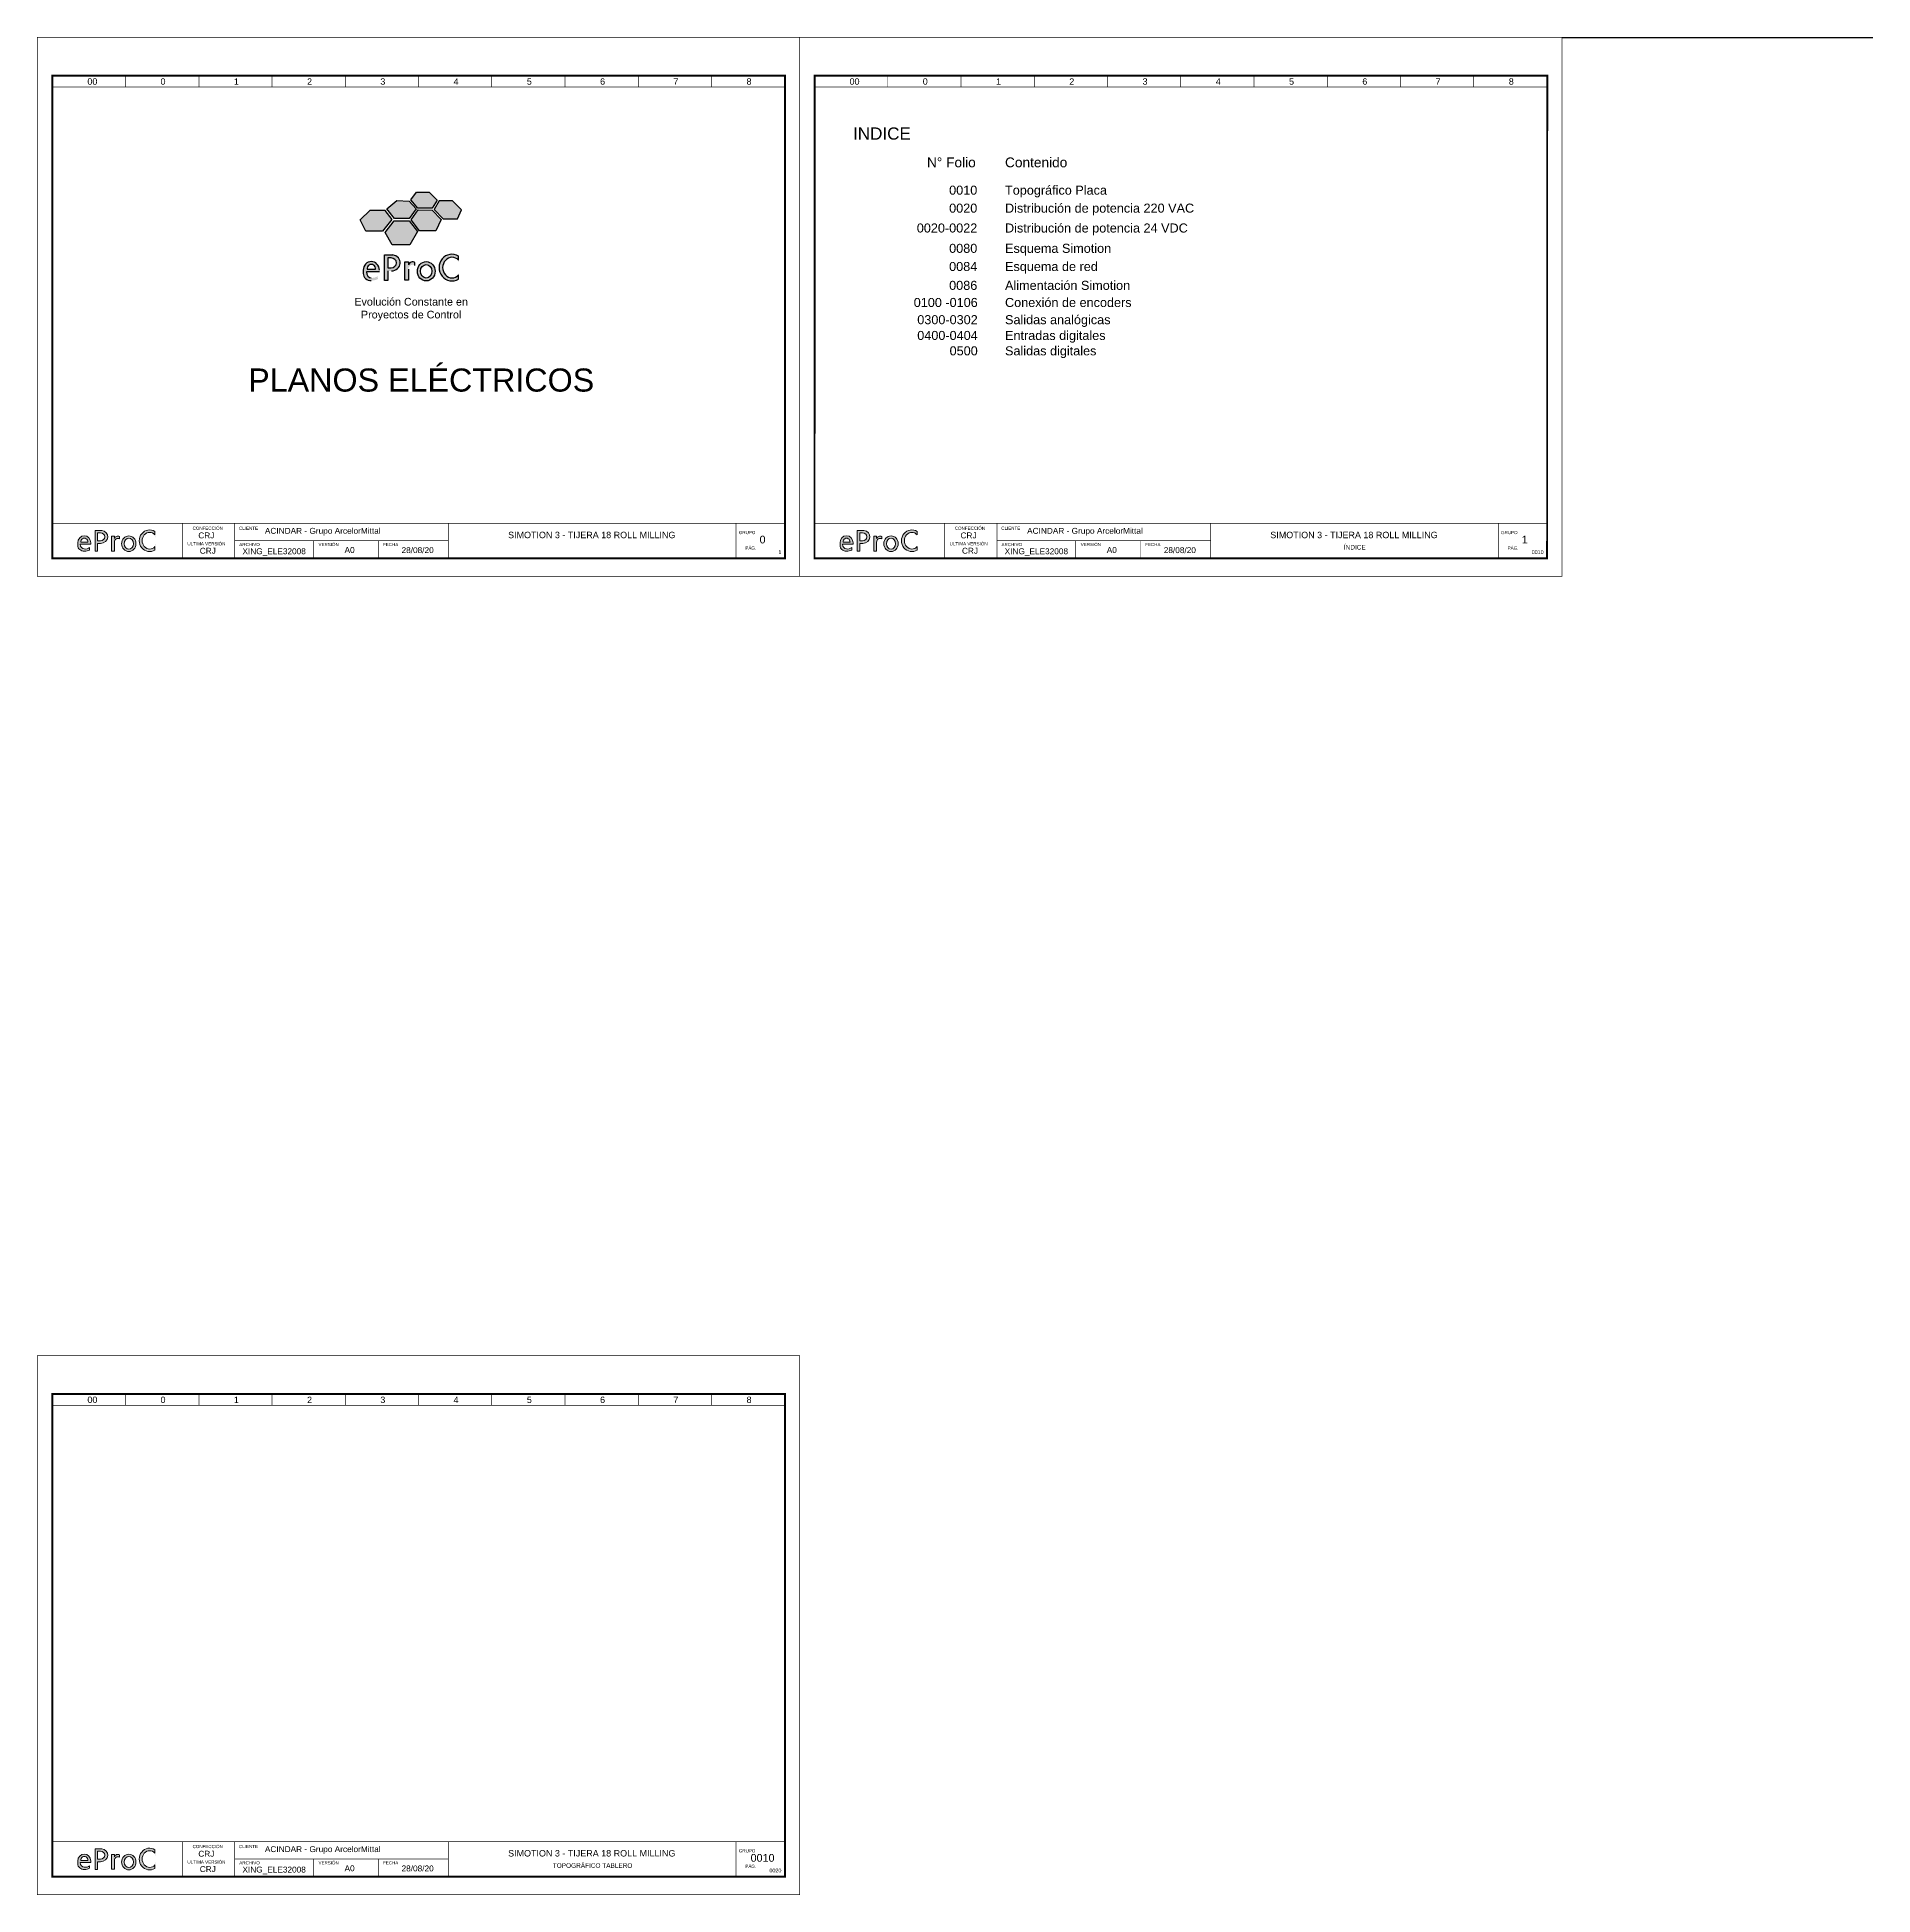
# Model space of a CAD drawing. Header units: millimetres. Extents: x 2 to 14510, y -7775 to 12.
# Drawn here: x 390 to 1105, y -1244 to -520 of the extents above; entities that cross this region are included whole.
import ezdxf
from ezdxf.enums import TextEntityAlignment as Align

# ---------------------------------------------------------------- set-up
doc = ezdxf.new("R2010")
doc.units = ezdxf.units.MM
for name, color, linetype, lineweight in [('02 - TEXTO', 7, 'Continuous', 25), ('Cables eProC', 81, 'Continuous', 25), ('eProC - L2', 41, 'Continuous', 20), ('Rótulo eProC', 222, 'Continuous', 25), ('Textos eProC', 41, 'Continuous', 25)]:
    doc.layers.add(name, color=color, linetype=linetype, lineweight=lineweight)
doc.layers.add('TEXTOS', color=150, linetype='Continuous')
doc.styles.get("Standard").update_dxf_attribs({"font": 'arial.ttf'})

# ---------------------------------------------------------------- blocks, each defined once
blk = doc.blocks.new('eProC - Rótulo')
at = {"layer": 'eProC - L2', "lineweight": 0}
h = blk.add_hatch(color=256, dxfattribs=at)
h.dxf.hatch_style = 1
edge = h.paths.add_edge_path()
edge.add_ellipse((18.25213672028826, -196.9261742999511), major_axis=(0, 2.69398394157768), ratio=0.9394639537380453, start_angle=270, end_angle=450)
edge.add_line((15.721235915227, -196.9261742999488), (15.721235915227, -198.0262406689194))
edge.add_ellipse((18.25213672028826, -198.0262406689176), major_axis=(-2.530900805061371, 0), ratio=0.8765219452336325, start_angle=0, end_angle=90.00000003045925)
edge.add_arc((18.27335383050047, -195.5607843947532), 4.683894425901206, 269.7404606443341, 295.7776069626162)
edge.add_line((20.31028205640587, -199.7785788889764), (20.29822599010674, -198.8274645321544))
edge.add_arc((18.53107238730183, -196.3659306924278), 3.030178328089625, 264.718299702173, 305.6748497988437, ccw=False)
edge.add_ellipse((18.25213672028826, -197.5293953656246), major_axis=(0, -1.853847971147125), ratio=0.8438195784126398, start_angle=270, end_angle=360, ccw=False)
edge.add_line((16.68782350683375, -197.5293953656246), (20.78303752534953, -197.5293953656246))
edge.add_line((20.78303752534953, -197.5293953656246), (20.78303752534964, -196.9261742999511))
edge = h.paths.add_edge_path(flags=16)
edge.add_line((19.61407906036493, -196.6747056132363), (16.8901943802116, -196.6747056132363))
edge.add_ellipse((18.25213672028826, -196.6524970348587), major_axis=(0, 1.493762606582783), ratio=0.9118536529786326, start_angle=269.14812120263406, end_angle=450.85187879736594, ccw=False)
edge = h.paths.add_edge_path()
edge.add_ellipse((24.53606879678694, -194.6480166949741), major_axis=(2.859551306712874, 0), ratio=0.8879042817777737, start_angle=271.7431843167558, end_angle=440.0131197538371)
edge.add_line((25.03197981647497, -192.1474811884746), (22.43893209419025, -192.1474811884746))
edge.add_line((22.43893209419025, -192.1474811884746), (22.43893209419025, -197.188480772912))
edge.add_line((22.43893209419025, -197.188480772912), (22.43893209419025, -200.2321034925712))
edge.add_line((22.43893209419025, -200.2321034925712), (23.45480529619465, -200.2321034925712))
edge.add_line((23.45480529619465, -200.2321034925712), (23.45480529619465, -197.1858495332467))
edge.add_line((23.45480529619465, -197.1858495332467), (24.62305523908697, -197.1858495332467))
edge = h.paths.add_edge_path(flags=16)
edge.add_line((23.45480529619465, -196.1897923405218), (23.45480529619465, -193.1062410494224))
edge.add_line((23.45480529619465, -193.1062410494224), (24.53606879676522, -193.1062410494224))
edge.add_ellipse((24.53606879678694, -194.6480166949741), major_axis=(1.681458667494562, 0), ratio=0.9169274721736568, start_angle=270, end_angle=450, ccw=False)
edge.add_line((24.53606879683048, -196.1897923405218), (23.45480529619465, -196.1897923405218))
h.paths.add_polyline_path([(28.88337502731326, -200.1686943225809), (29.96274090268548, -200.1686943225809), (29.96274090268548, -196.6621550902314, -0.5790308252155739), (32.03007794970472, -195.4418327159001), (32.03007794970472, -194.4851599634876, 0.4270023526849942), (29.96274090268548, -195.3092403231453), (29.96274090268548, -194.3667890582274), (28.88337502731326, -194.3667890582274)])
edge = h.paths.add_edge_path()
edge.add_ellipse((35.59266709558801, -197.314602608275), major_axis=(0, 3.050109259531877), ratio=0.9167500623092966, start_angle=0, end_angle=360)
edge = h.paths.add_edge_path(flags=16)
edge.add_ellipse((35.59266709558801, -197.314602608275), major_axis=(0, 2.152249407964542), ratio=0.8331707360348017, start_angle=0, end_angle=360)
edge = h.paths.add_edge_path()
edge.add_ellipse((43.71944930917152, -196.1511172593932), major_axis=(0, -3.250497670981453), ratio=0.9018554990975474, start_angle=135.331656941236, end_angle=404.668343058764, ccw=False)
edge.add_line((45.78028465666421, -193.8394023104156), (45.78028465666421, -192.5089534251097))
edge.add_ellipse((43.71944930917152, -196.1511172593932), major_axis=(0, -4.224315765563161), ratio=0.963019127378297, start_angle=149.5633998648684, end_angle=390.4366001351317)
edge.add_line((45.78028465666421, -199.7932810936768), (45.78028465666421, -198.4628322083709))
at = {"layer": 'eProC - L2', "lineweight": 5, "const_width": 0.233}
for points in [[(0, 0), (297, 0), (297, -210.0000000000002), (0, -210), (0, 0)], [(5.783499999999549, -189.4009999999998), (291.2164999999995, -189.4009999999998)], [(56.47486139750822, -202.9226231724861), (56.47486139750822, -189.3236231724859)], [(76.84365215121034, -202.9226231724861), (76.84365215121034, -189.3236231724859)], [(160.1370160879637, -203), (160.1370160879637, -189.4009999999998)], [(76.84365215121034, -196.123123172486), (160.1370160879637, -196.123123172486)], [(107.4632783138395, -202.9226231724861), (107.4632783138395, -196.123123172486)], [(132.7952386088173, -202.9226231724861), (132.7952386088173, -196.123123172486)]]:
    blk.add_lwpolyline(points, dxfattribs=at)
at = {"layer": 'eProC - L2', "lineweight": 40, "const_width": 0.75}
blk.add_lwpolyline([(5.783499999999549, -203), (291.2505000000001, -203), (291.2850000000003, -14.87246776690426), (5.817999999999756, -14.87246776690426)], close=True, dxfattribs=at)
at = {"layer": 'eProC - L2', "lineweight": 5, "const_width": 0.233}
for points in [[(34.34049999999991, -19.30656616285751), (5.783499999999663, -19.30656616285751), (5.783499999999549, -14.87246776690426), (34.34049999999979, -14.87246776690426)], [(62.89750000000026, -19.30656616285751), (34.34050000000002, -19.30656616285751), (34.34049999999979, -14.87246776690426), (62.89750000000004, -14.87246776690426)], [(91.4375, -19.30656616285796), (62.88049999999976, -19.30656616285796), (62.88049999999976, -14.87246776690426), (91.4375, -14.87246776690426)], [(119.9608131526145, -19.30656616285796), (91.40381315261425, -19.30656616285796), (91.40381315261413, -14.87246776690472), (119.9608131526143, -14.87246776690472)], [(148.517813152615, -19.30656616285796), (119.9608131526147, -19.30656616285796), (119.9608131526143, -14.87246776690472), (148.5178131526145, -14.87246776690472)], [(177.0578131526145, -19.30656616285842), (148.5008131526142, -19.30656616285842), (148.5008131526142, -14.87246776690472), (177.0578131526145, -14.87246776690472)], [(205.581126305229, -19.30656616285751), (177.0241263052287, -19.30656616285751), (177.0241263052285, -14.87246776690426), (205.5811263052287, -14.87246776690426)], [(234.1381263052294, -19.30656616285751), (205.5811263052292, -19.30656616285751), (205.5811263052287, -14.87246776690426), (234.138126305229, -14.87246776690426)], [(262.6781263052289, -19.30656616285796), (234.1211263052287, -19.30656616285796), (234.1211263052287, -14.87246776690426), (262.6781263052289, -14.87246776690426)], [(291.2014394578434, -19.30656616285751), (262.6444394578432, -19.30656616285751), (262.644439457843, -14.87246776690426), (291.2014394578432, -14.87246776690426)]]:
    blk.add_lwpolyline(points, close=True, dxfattribs=at)
at = {"layer": 'eProC - L2', "lineweight": 0}
for points in [[(22.43893209419025, -197.188480772912), (22.43893209419025, -192.1474811884746), (25.03197981648179, -192.1474811884746)], [(23.45480529619465, -197.188480772912), (23.45480529619465, -200.2321034925712), (22.43893209419025, -200.2321034925712), (22.43893209419025, -192.1474811884746), (23.45480529619465, -192.1474811884746)], [(23.45480529619465, -193.1062410494224), (23.45480529619465, -196.1897923405218)], [(24.5360687967883, -193.1062410494224), (23.45480529619465, -193.1062410494224), (23.45480529619465, -196.1897923405218), (24.5360687967883, -196.1897923405218)], [(29.96274090268548, -196.6284768904829), (29.96274090268548, -200.1686943225809), (28.88337502731326, -200.1686943225809), (28.88337502731326, -194.3667890582274), (29.96274090268548, -194.3667890582274), (29.96274090268548, -195.3092403231431)], [(32.03007794970472, -195.4418327159001), (32.03007794970472, -194.4851599634871)], [(45.78028465666421, -192.5089534251097), (45.78028465666421, -193.8394023104156)], [(15.721235915227, -196.9261742999511), (15.721235915227, -198.0262406689176)], [(20.78303752534953, -197.5293953656246), (16.68782350683296, -197.5293953656246)], [(16.89019438021217, -196.6747056132363), (19.61407906036425, -196.6747056132363)], [(20.31028205640587, -199.7785788889755), (20.29822599010674, -198.8274645321535)], [(20.78303752534953, -197.5293953656246), (20.78303752534953, -196.9261742999511)], [(24.62305523906866, -197.1858495332467), (23.45480529619465, -197.1858495332467)], [(45.78028465666421, -198.4628322083713), (45.78028465666421, -199.7932810936768)]]:
    blk.add_lwpolyline(points, dxfattribs=at)
at = {"layer": 'eProC - L2', "lineweight": 0, "const_width": 0.233}
blk.add_lwpolyline([(272.2141748043123, -203), (272.2141748043123, -189.4009999999998)], dxfattribs=at)
at = {"layer": 'eProC - L2', "lineweight": 0}
for centre, radius, start, end in [((31.34663979589845, -196.6453159903344), 1.384001337398694, 60.40847701888465, 180.6971331110832), ((31.39091835090221, -195.8868887166072), 1.540574078083927, 65.48798580094844, 157.9783705209563), ((18.53107238730195, -196.3659306924278), 3.030178328089643, 264.7182996994936, 305.674849798842), ((18.27335383050047, -195.5607843947532), 4.683894425901305, 269.7404606254545, 295.7776069626336)]:
    blk.add_arc(centre, radius, start, end, dxfattribs=at)
for centre, major_axis, ratio, start_param, end_param in [((18.25213672028826, -196.9261742999511), (0, 2.69398394157768), 0.9394639537380453, 4.71238898038469, 7.853981633974483), ((18.25213672028826, -196.6524970348587), (0, 1.493762606582783), 0.9118536529786326, 4.697520890542724, 7.868849723816449), ((24.53606879678694, -194.6480166949741), (1.681458667494562, 0), 0.9169274721736568, 4.71238898038469, 7.853981633974483), ((24.53606879678694, -194.6480166949741), (2.859551306712874, 0), 0.8879042817777737, 4.742813286181207, 7.679677691676559), ((43.71944930917152, -196.1511172593932), (0, -4.224315765563161), 0.963019127378297, 2.610373768118795, 6.814404192650585), ((43.71944930917152, -196.1511172593932), (0, -3.250497670981453), 0.9018554990975474, 2.361982995804007, 7.062794964965373), ((18.25213672028826, -198.0262406689176), (-2.530900805061371, 0), 0.8765219452336325, 0, 1.570796327326511), ((18.25213672028826, -197.5293953656246), (0, -1.853847971147125), 0.8438195784126398, 4.71238898038469, 6.283185307179586)]:
    blk.add_ellipse(centre, major_axis=major_axis, ratio=ratio, start_param=start_param, end_param=end_param, dxfattribs=at)
for major_axis, ratio in [((0, 3.050109259531877), 0.9167500623092966), ((0, 2.152249407964542), 0.8331707360348017)]:
    blk.add_ellipse((35.59266709558801, -197.314602608275), major_axis=major_axis, ratio=ratio, dxfattribs=at)
at = {"layer": 'eProC - L2', "lineweight": 20, "char_height": 2.5, "attachment_point": 7}
for s, insert in [('{\\fArial|b0|i0|c0|p18;00}', (19.45209767577444, -18.45176193203861)), ('{\\fArial|b0|i0|c0|p18;0}', (47.95841082838848, -18.45176193204053)), ('{\\fArial|b0|i0|c0|p18;1}', (76.51541082838872, -18.45176193203906)), ('{\\fArial|b0|i0|c0|p18;2}', (105.0554108283887, -18.45176193203906)), ('{\\fArial|b0|i0|c0|p18;3}', (133.6124108283885, -18.45176193203906)), ('{\\fArial|b0|i0|c0|p18;4}', (162.1354108283886, -18.45176193203906)), ('{\\fArial|b0|i0|c0|p18;5}', (190.6924108283889, -18.45176193203906)), ('{\\fArial|b0|i0|c0|p18;6}', (219.2324108283888, -18.45176193203906)), ('{\\fArial|b0|i0|c0|p18;7}', (247.7714108283886, -18.45176193203906)), ('{\\fArial|b0|i0|c0|p18;8}', (276.3114108283885, -18.45176193203906))]:
    blk.add_mtext(s, dxfattribs=dict(at, insert=insert))
at = {"layer": 'eProC - L2', "attachment_point": 7}
for s, insert, char_height in [('{\\fArial|b0|i0|c0|p18;CONFECCIÓN }', (60.44413231986846, -191.9323770540059), 1.255239842187869), ('{\\fArial|b0|i0|c0|p18;CRJ}', (62.66984818896753, -195.2786288782686), 2.305149634601388), ('{\\fArial|b0|i0|c0|p18;CLIENTE}', (78.54848969712793, -191.9323770540059), 1.255239842187869), ('{\\fArial|b0|i0|c0|p18;ACINDAR - Grupo ArcelorMittal}', (88.62083612340257, -194.1530265221377), 2.305149634601388), ('{\\fArial|b0|i0|c0|p18;GRUPO}', (273.3085936568314, -193.6147217329662), 1.255239842187869), ('{\\fArial|b0|i0|c0|p18;ULTIMA VERSIÓN}', (58.41840193245116, -197.989487357172), 1.255239842187869), ('{\\fArial|b0|i0|c0|p18;CRJ}', (63.23684171670493, -201.2539878171506), 2.305149634601388), ('{\\fArial|b0|i0|c0|p18;ARCHIVO}', (78.64627760704661, -198.2800028847432), 1.255239842187869), ('{\\fArial|b0|i0|c0|p18;XING_ELE32008}', (79.87327899639467, -202.087657779754), 2.305149634601388), ('{\\fArial|b0|i0|c0|p18;VERSIÓN}', (109.503126452717, -198.2800028847432), 1.255239842187869), ('{\\fArial|b0|i0|c0|p18;A0}', (119.6550813409899, -200.9525265221378), 2.305149634601388), ('{\\fArial|b0|i0|c0|p18;FECHA}', (134.6501022744314, -198.2800028847432), 1.255239842187869), ('{\\fArial|b0|i0|c0|p18;28/08/20}', (141.867730192314, -201.0108573813513), 2.305149634601388), ('{\\fArial|b0|i0|c0|p18;PÁG.}', (275.8581421672325, -199.6374450480862), 1.255239842187869)]:
    blk.add_mtext(s, dxfattribs=dict(at, insert=insert, char_height=char_height))
at = {"layer": 'eProC - L2', "insert": (215.9882582192838, -192.6668423217829), "char_height": 2.5, "width": 89.0142959662885, "attachment_point": 2}
blk.add_mtext('{\\fArial|b0|i0|c0|p18;SIMOTION 3 - TIJERA 18 ROLL MILLING}', dxfattribs=at)
at = {"layer": 'eProC - L2'}
for tag, p in [('GR', (284.9388241817146, -193.1055635700077)), ('PG', (284.9388241817146, -198.932405996431))]:
    blk.add_attdef(tag, text='', height=3, dxfattribs=at).set_placement(p, align=Align.MIDDLE)
blk.add_attdef('DESCRIPCIÓN', text='', height=1.8, dxfattribs=at).set_placement((216.3124805672701, -199.6093158954159), align=Align.CENTER)

msp = doc.modelspace()

# ---------------------------------------------------------------- hatches: boundary and pattern name
at = {"layer": 'Rótulo eProC', "true_color": 0x007aa3}
h = msp.add_hatch(color=144, dxfattribs=at)
h.dxf.hatch_style = 1
h.paths.add_polyline_path([(529.08272358257, -591.0318993944484), (534.7471933534534, -591.0318993944484), (537.4529873237307, -587.2184474694905), (534.7669025707191, -584.1904566149797), (529.9504338257038, -583.9588256344296), (526.0987604843403, -587.2942103911855)])
at = {"layer": 'Rótulo eProC', "true_color": 0x00478f}
h = msp.add_hatch(color=154, dxfattribs=at)
h.dxf.hatch_style = 1
h.paths.add_polyline_path([(538.1505336509244, -586.9970509429177), (543.7054310348367, -586.9970509429177), (545.6809834534715, -583.8511642332915), (542.6039254405669, -580.7943171388442), (537.632049605957, -580.7943171388442), (535.4263290641002, -583.6932595006174)])
at = {"layer": 'Rótulo eProC', "true_color": 0x7abdff}
h = msp.add_hatch(color=151, dxfattribs=at)
h.dxf.hatch_style = 1
h.paths.add_polyline_path([(546.4693255817956, -584.1283911649252), (544.4972970932913, -587.4806339346696), (547.9798136668296, -591.1681024601612), (553.6021940176151, -591.1681024601612), (555.1546416626743, -587.5644400375213), (551.5882089204488, -584.1702942163511)])
at = {"layer": 'Rótulo eProC', "true_color": 0x008585}
h = msp.add_hatch(color=136, dxfattribs=at)
h.dxf.hatch_style = 1
h.paths.add_polyline_path([(519.623016476994, -587.7882993934227), (515.7127231186596, -591.4557601192892), (517.8752799434596, -595.9109740138601), (524.3867708869429, -595.9109740138601), (528.0098727936956, -591.4018117890437), (525.3004662027679, -587.7882993934227)])
at = {"layer": 'Rótulo eProC', "true_color": 0x000042}
h = msp.add_hatch(color=178, dxfattribs=at)
h.dxf.hatch_style = 1
h.paths.add_polyline_path([(528.0717304583659, -601.2556820086402), (535.0693407752779, -601.2556820086402), (537.9809983757868, -596.0964376991878), (534.8026937773348, -591.8820379659273), (528.9001285161185, -591.8820379659273), (525.3444918680443, -596.4163003470849)])
at = {"layer": 'Rótulo eProC', "true_color": 0x26ab93}
h = msp.add_hatch(color=134, dxfattribs=at)
h.dxf.hatch_style = 1
h.paths.add_polyline_path([(547.2053960798448, -591.4137320443215), (543.6960574987434, -587.6981843069216), (538.2077694775826, -587.645482179073), (535.5165168839858, -591.5513009586148), (538.7619916045905, -595.7411732240134), (545.1474031751541, -595.7411732240134)])
at = {"layer": 'Rótulo eProC', "true_color": 0x008585}
h = msp.add_hatch(color=136, dxfattribs=at)
h.dxf.hatch_style = 1
edge = h.paths.add_edge_path()
edge.add_ellipse((520.0128032880484, -611.0947214786893), major_axis=(0, 3.322620256489412), ratio=0.9394639537380453, start_angle=270, end_angle=450)
edge.add_line((516.8913213251171, -611.0947214786893), (516.8913213251171, -612.451486359354))
edge.add_ellipse((520.0128032880484, -612.4514863593549), major_axis=(-3.121481962931661, 0), ratio=0.8765219452336325, start_angle=0, end_angle=90.00000003045925)
edge.add_arc((520.0389713728264, -609.4107202910809), 5.776872778849362, 269.7404606462861, 295.7776069626328)
edge.add_line((522.551213142332, -614.6127295562173), (522.5363438146132, -613.43967437224))
edge.add_arc((520.3568280920472, -610.4037460314348), 3.737264999356203, 264.71829970022645, 305.6748497988562, ccw=False)
edge.add_ellipse((520.0128032880484, -611.8387030967724), major_axis=(0, -2.286440066074769), ratio=0.8438195784126395, start_angle=270, end_angle=360, ccw=False)
edge.add_line((518.0834603954272, -611.8387030967724), (523.1342852509797, -611.8387030967724))
edge.add_line((523.1342852509797, -611.8387030967724), (523.1342852509797, -611.0947214786893))
edge = h.paths.add_edge_path(flags=16)
edge.add_line((521.6925524274056, -610.7845730255167), (518.3330541486894, -610.7845730255167))
edge.add_ellipse((520.0128032880484, -610.7571821152569), major_axis=(0, 1.842329428330509), ratio=0.9118536529786326, start_angle=269.14812120263406, end_angle=450.85187879736594, ccw=False)
edge = h.paths.add_edge_path()
edge.add_ellipse((551.4228675353579, -610.1388062695651), major_axis=(0, -4.008995465262395), ratio=0.901855499097547, start_angle=135.331656941236, end_angle=404.668343058764, ccw=False)
edge.add_line((553.9645951103403, -607.2876567886206), (553.9645951103403, -605.6467500451481))
edge.add_ellipse((551.4228675353579, -610.1388062695651), major_axis=(0, -5.210052263432551), ratio=0.9630191273782969, start_angle=149.5633998648684, end_angle=390.4366001351317)
edge.add_line((553.9645951103403, -614.630862493982), (553.9645951103403, -612.9899557505096))
at = {"layer": 'Rótulo eProC', "true_color": 0x000042}
h = msp.add_hatch(color=178, dxfattribs=at)
h.dxf.hatch_style = 1
edge = h.paths.add_edge_path()
edge.add_ellipse((527.7630796299154, -608.2849598877046), major_axis=(3.526822468953087, 0), ratio=0.8879042817777737, start_angle=271.7431843167558, end_angle=440.0131197538371)
edge.add_line((528.3747105954999, -605.2009289112257), (525.1765798438055, -605.2009289112257))
edge.add_line((525.1765798438055, -605.2009289112257), (525.1765798438055, -615.1720833116206))
edge.add_line((525.1765798438055, -615.1720833116206), (526.4295052331927, -615.1720833116206))
edge.add_line((526.4295052331918, -615.1720833116206), (526.4295052331918, -611.414991461349))
edge.add_line((526.4295052331918, -611.414991461349), (527.8703642022929, -611.414991461349))
edge = h.paths.add_edge_path(flags=16)
edge.add_line((526.4295052331918, -606.3834136639844), (527.7630796299136, -606.3834136639844))
edge.add_ellipse((527.7630796299154, -608.2849598877046), major_axis=(2.073824027991531, 0), ratio=0.9169274721736563, start_angle=270, end_angle=450, ccw=False)
edge.add_line((527.7630796299136, -610.1865061114231), (526.4295052331918, -610.1865061114231))
edge.add_line((526.4295052331918, -610.1865061114231), (526.4295052331918, -606.3834136639844))
h.paths.add_polyline_path([(537.0058023609263, -609.2640114515807), (537.0058023609263, -608.084100830386, 0.4270023526847476), (534.4560559265092, -609.100478862084), (534.4560559265092, -607.938108286954), (533.124821962444, -607.938108286954), (533.124821962444, -615.0938777256843), (534.4560559265092, -615.0938777256843), (534.4560559265092, -610.7690938604546, -0.5790308252049627)])
edge = h.paths.add_edge_path()
edge.add_ellipse((541.3997152863076, -611.5737888352223), major_axis=(0, 3.761846777858499), ratio=0.9167500623092966, start_angle=0, end_angle=360)
edge = h.paths.add_edge_path(flags=16)
edge.add_ellipse((541.3997152863076, -611.5737888352223), major_axis=(0, 2.654472942304335), ratio=0.8331707360348015, start_angle=0, end_angle=360)

# ---------------------------------------------------------------- linework, layer by layer
at = {"layer": 'Rótulo eProC', "color": 144, "true_color": 0x007aa3}
msp.add_lwpolyline([(534.7669025707191, -584.1904566149797), (537.4529873237307, -587.2184474694905), (534.7471933534534, -591.0318993944484), (529.08272358257, -591.0318993944484), (526.0987604843403, -587.2942103911855), (529.9504338257038, -583.9588256344296), (534.7669025707191, -584.1904566149797)], dxfattribs=at)
at = {"layer": 'Rótulo eProC', "color": 154, "true_color": 0x00478f}
msp.add_lwpolyline([(535.4263290641002, -583.6932595006174), (537.632049605957, -580.7943171388442), (542.6039254405669, -580.7943171388442), (545.6809834534715, -583.8511642332915), (543.7054310348367, -586.9970509429177), (538.1505336509244, -586.9970509429177), (535.4263290641002, -583.6932595006174)], dxfattribs=at)
at = {"layer": 'Rótulo eProC', "color": 151, "true_color": 0x7abdff}
msp.add_lwpolyline([(546.4693255817956, -584.1283911649252), (544.4972970932913, -587.4806339346696), (547.9798136668296, -591.1681024601612), (553.6021940176151, -591.1681024601612), (555.1546416626743, -587.5644400375213), (551.5882089204488, -584.1702942163511), (546.4693255817956, -584.1283911649252)], dxfattribs=at)
at = {"layer": 'Rótulo eProC', "color": 136, "true_color": 0x008585}
for points in [[(525.3236699860727, -587.819246080745), (528.0098727936956, -591.4018117890437), (524.3867708869429, -595.9109740138601), (517.8752799434596, -595.9109740138601), (515.7127231186596, -591.4557601192892), (519.623016476994, -587.7882993934227), (525.3649433182554, -587.7882993934227)], [(553.9645951103403, -607.2876567886206), (553.9645951103403, -605.5164896738306)], [(516.8913213251171, -611.0947214786893), (516.8913213251171, -612.4514863593549)], [(523.1342852509797, -611.8387030967724), (518.0834603954272, -611.8387030967724)], [(518.3330541486912, -610.7845730255167), (521.6925524274056, -610.7845730255167)], [(553.9645951103403, -614.630862493982), (553.9645951103403, -612.9899557505096)]]:
    msp.add_lwpolyline(points, dxfattribs=at)
at = {"layer": 'Rótulo eProC', "color": 178, "true_color": 0x000042}
for points in [[(528.9001285161185, -591.8820379659273), (534.8026937773348, -591.8820379659273), (537.9809983757868, -596.0964376991878), (535.0693407752779, -601.2556820086402), (528.0717304583659, -601.2556820086402), (525.3444918680443, -596.4163003470849), (528.9001285161185, -591.8820379659273)], [(525.1765798438055, -611.4182366960677), (525.1765798438055, -605.2009289112257), (528.3747105954999, -605.2009289112257)], [(526.4295052331918, -611.4182366960677), (526.4295052331918, -615.1720833116206), (525.1765798438055, -615.1720833116206), (525.1765798438055, -605.2009289112257), (526.4295052331918, -605.2009289112257)], [(526.4295052331918, -606.3834136639844), (526.4295052331918, -610.1865061114231)], [(527.7630796299154, -606.3834136639844), (526.4295052331918, -606.3834136639844), (526.4295052331918, -610.1865061114231), (527.7630796299154, -610.1865061114231)], [(534.4560559265092, -610.727556913328), (534.4560559265092, -615.0938777256843), (533.124821962444, -615.0938777256843), (533.124821962444, -607.938108286954), (534.4560559265092, -607.938108286954), (534.4560559265092, -609.100478862084)], [(537.0058023609263, -609.2640114515789), (537.0058023609263, -608.084100830386)]]:
    msp.add_lwpolyline(points, dxfattribs=at)
at = {"layer": 'Rótulo eProC', "color": 134, "true_color": 0x26ab93}
msp.add_lwpolyline([(538.2077694775826, -587.645482179073), (543.6960574987434, -587.6981843069216), (547.2053960798448, -591.4137320443215), (545.1474031751541, -595.7411732240134), (538.7619916045905, -595.7411732240134), (535.5165168839858, -591.5513009586148), (538.2077694775826, -587.645482179073)], dxfattribs=at)
at = {"layer": 'Rótulo eProC', "color": 178, "true_color": 0x000042}
msp.add_arc((536.2174960175462, -609.8129204708212), 1.90006427264242, 65.487985800925, 157.9783705209575, dxfattribs=at)
at = {"layer": 'Rótulo eProC', "color": 136, "true_color": 0x008585}
for centre, major_axis, ratio, start_param, end_param in [((520.0128032880484, -611.0947214786893), (0, 3.322620256489412), 0.9394639537380453, 4.71238898038469, 7.853981633974483), ((551.4228675353579, -610.1388062695651), (0, -5.210052263432551), 0.9630191273782969, 2.610373768118795, 6.814404192650585), ((551.4228675353579, -610.1388062695651), (0, -4.008995465262395), 0.901855499097547, 2.361982995804007, 7.062794964965373), ((520.0128032880484, -612.4514863593549), (-3.121481962931661, 0), 0.8765219452336325, 0, 1.570796327326511), ((520.0128032880484, -611.8387030967724), (0, -2.286440066074769), 0.8438195784126395, 4.71238898038469, 6.283185307179586), ((520.0128032880484, -610.7571821152569), (0, 1.842329428330509), 0.9118536529786326, 4.697520890542724, 7.868849723816449)]:
    msp.add_ellipse(centre, major_axis=major_axis, ratio=ratio, start_param=start_param, end_param=end_param, dxfattribs=at)
at = {"layer": 'Rótulo eProC', "color": 178, "true_color": 0x000042}
for major_axis, ratio, start_param, end_param in [((2.073824027991531, 0), 0.9169274721736563, 4.71238898038469, 7.853981633974483), ((3.526822468953087, 0), 0.8879042817777737, 4.742813286181207, 7.679677691676559)]:
    msp.add_ellipse((527.7630796299154, -608.2849598877046), major_axis=major_axis, ratio=ratio, start_param=start_param, end_param=end_param, dxfattribs=at)
for major_axis, ratio in [((0, 3.761846777858499), 0.9167500623092966), ((0, 2.654472942304335), 0.8331707360348015)]:
    msp.add_ellipse((541.3997152863076, -611.5737888352223), major_axis=major_axis, ratio=ratio, dxfattribs=at)
at = {"layer": 'TEXTOS'}
msp.add_line((983.9189344453871, -520.4324636921692), (1105.084519369586, -520.4324636921692), dxfattribs=at)

# ---------------------------------------------------------------- block references
at = {"layer": 'Cables eProC'}
ref = msp.add_blockref('eProC - Rótulo', (389.9189344453871, -520.4324636921692), dxfattribs=at)
ref.add_attrib('HOJA', '0', dxfattribs={"layer": 'Rótulo eProC', "color": 6, "height": 3}).set_placement((672.4602163965292, -716.1405958390724), align=Align.MIDDLE)
ref.add_attrib('SIG', '1', dxfattribs={"layer": 'Rótulo eProC', "color": 6, "height": 1.5}).set_placement((679.807673760396, -721.8040972509325), align=Align.RIGHT)
ref = msp.add_blockref('eProC - Rótulo', (686.9189344453871, -520.4324636921692), dxfattribs=at)
ref.add_attrib('HOJA', '1', dxfattribs={"layer": 'Rótulo eProC', "color": 6, "height": 3}).set_placement((969.4602163965292, -716.1405958390724), align=Align.MIDDLE)
ref.add_attrib('SIG', '0010', dxfattribs={"layer": 'Rótulo eProC', "color": 6, "height": 1.5}).set_placement((976.807673760396, -721.8040972509325), align=Align.RIGHT)
ref.add_attrib('DESCRIPCIÓN', 'ÍNDICE', dxfattribs={"layer": 'Rótulo eProC', "color": 6, "height": 1.8}).set_placement((903.2314150126558, -720.0417795875846), align=Align.CENTER)
ref = msp.add_blockref('eProC - Rótulo', (389.9189344453871, -1034.265864824801), dxfattribs=at)
ref.add_attrib('HOJA', '0010', dxfattribs={"layer": 'Rótulo eProC', "color": 6, "height": 3}).set_placement((672.460216396531, -1229.973996971705), align=Align.MIDDLE)
ref.add_attrib('SIG', '0020', dxfattribs={"layer": 'Rótulo eProC', "color": 6, "height": 1.5}).set_placement((679.8076737603978, -1235.637498383564), align=Align.RIGHT)
ref.add_attrib('DESCRIPCIÓN', 'TOPOGRÁFICO TABLERO', dxfattribs={"layer": 'Rótulo eProC', "color": 6, "height": 1.8}).set_placement((606.2314150126576, -1233.875180720217), align=Align.CENTER)

# ---------------------------------------------------------------- texts
at = {"layer": '02 - TEXTO', "color": 0}
for s, width, insert, char_height, attachment_point in [('\\pxqr;INDICE', 22.35601294147273, (707.8972763991651, -555.5009553278878), 4.764045650634865, 1), ('\\pxqr;N° Folio ', 22.35601294147273, (733.1637450594653, -567.2198702893138), 3.811236520507892, 1), ('\\pxql;Contenido', 84.45519247282937, (766.937309277545, -567.2198702893138), 3.811236520507892, 1), ('\\pxqr;0010', 17.27134085491343, (756.1227240588059, -578.186492853737), 3.527904679736557, 3), ('Topográfico Placa', 84.45519247282937, (766.937309277545, -578.186492853737), 3.527904679736557, 1), ('\\pxqr;0020', 17.27134085491343, (756.1227240588059, -585.1924294357386), 3.527904679736557, 3), ('Distribución de potencia 220 VAC', 84.45519247282937, (766.937309277545, -585.1924294357386), 3.527904679736557, 1), ('\\pxqr;0020-0022', 17.27134085491343, (756.1227240588059, -592.9398795470051), 3.527904679736557, 3), ('\\pxql;Distribución de potencia 24 VDC', 84.45519247282937, (766.937309277545, -592.9398795470051), 3.527904679736557, 1), ('\\pxqr;0080', 17.27134085491343, (756.1227240588059, -600.8607444437121), 3.527904679736557, 3), ('Esquema Simotion', 84.45519247282937, (766.937309277545, -600.8607444437121), 3.527904679736557, 1), ('\\pxqr;0084', 17.27134085491343, (756.1227240588059, -607.9399440436946), 3.527904679736557, 3), ('Esquema de red', 84.45519247282937, (766.937309277545, -607.9399440436946), 3.527904679736557, 1), ('\\pxqr;0086', 17.27134085491343, (756.1227240588059, -615.2923057409653), 3.527904679736557, 3), ('\\pxql;Alimentación Simotion', 84.45519247282937, (766.937309277545, -615.2923057409653), 3.527904679736557, 1), ('\\pxqr;0100 -0106', 25.30970407629866, (756.3006933206862, -621.9638867715557), 3.527904679736557, 3), ('\\pxql;Conexión de encoders', 84.45519247282937, (766.937309277545, -621.9638867715557), 3.527904679736557, 1), ('\\pxqr;0300-0302', 25.30970407629866, (756.3006933206862, -628.674863295736), 3.527904679736557, 3), ('\\pxql;Salidas analógicas', 84.45519247282937, (766.937309277545, -628.674863295736), 3.527904679736557, 1), ('\\pxqr;0400-0404', 25.30970407629866, (756.3006933206862, -634.8146999395221), 3.527904679736557, 3), ('\\pxql;Entradas digitales', 84.45519247282937, (766.937309277545, -634.8146999395221), 3.527904679736557, 1), ('\\pxqr;0500', 25.30970407629866, (756.3006933206862, -640.8117555622384), 3.527904679736557, 3), ('Salidas digitales', 84.45519247282937, (766.937309277545, -640.8117555622384), 3.527904679736557, 1)]:
    msp.add_mtext_dynamic_manual_height_columns(s, width=width, gutter_width=12.5, heights=[0], dxfattribs=dict(at, insert=insert, char_height=char_height, attachment_point=attachment_point))
at = {"layer": 'Textos eProC', "attachment_point": 1}
for s, width, insert, char_height in [('\\pxqc;Evolución Constante en \\PProyectos de Control', 61.55371931685772, (504.7483678801573, -621.9448636022598), 3), ('PLANOS ELÉCTRICOS', 154.8469169581369, (472.0312458088656, -649.4623831291383), 9)]:
    msp.add_mtext_dynamic_manual_height_columns(s, width=width, gutter_width=12.5, heights=[0], dxfattribs=dict(at, insert=insert, char_height=char_height))

doc.saveas('drawing.dxf')
